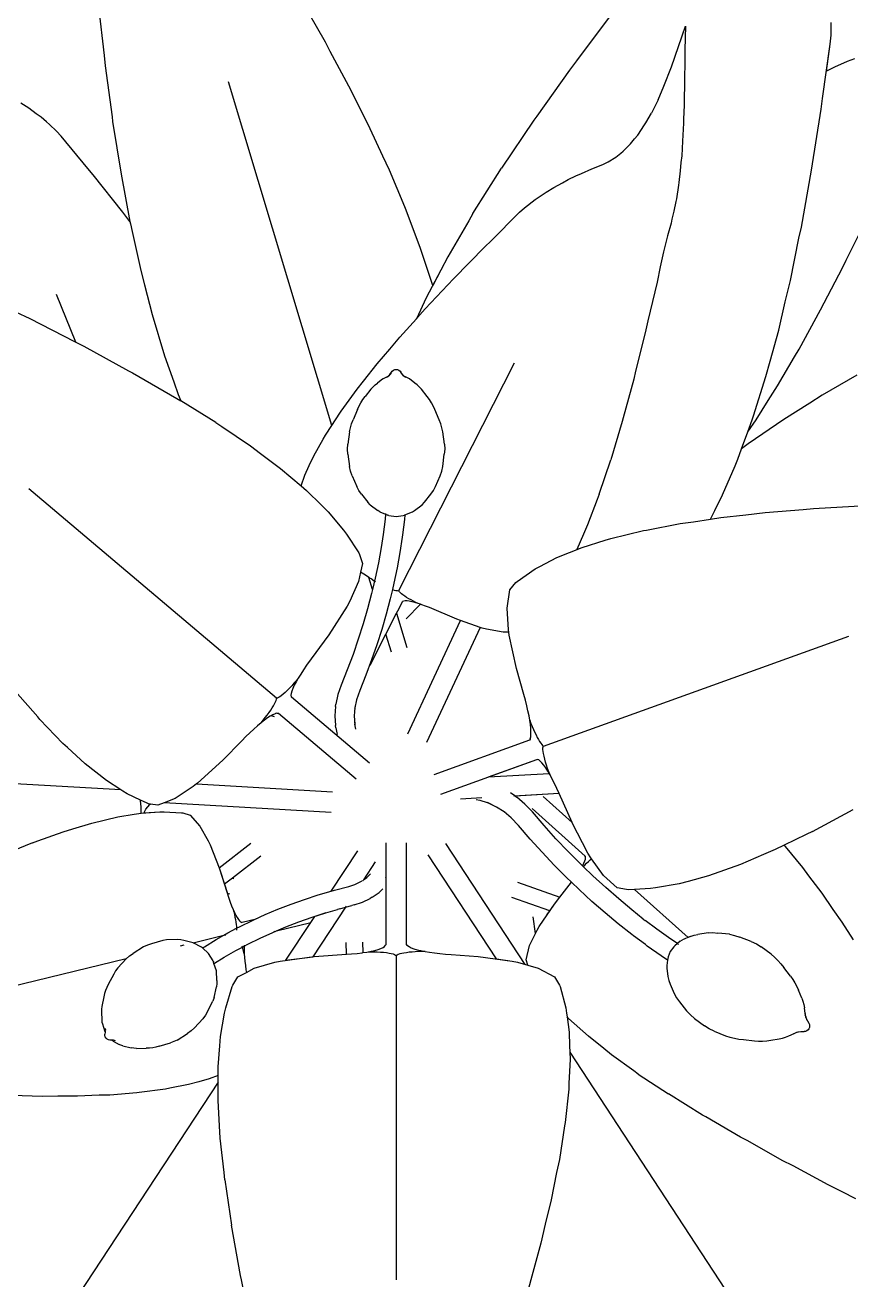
# Model space of a CAD drawing. Header units: metres. Extents: x 244.4 to 340.3, y -4.1 to 64.3.
# Drawn here: x 298.9283 to 299.2126, y 35.6521 to 36.0842 of the extents above; entities that cross this region are included whole.
import ezdxf

# ---------------------------------------------------------------- set-up
doc = ezdxf.new("R2010")
doc.units = ezdxf.units.M
doc.layers.add('Edges', color=7, linetype='Continuous')

msp = doc.modelspace()

# ---------------------------------------------------------------- linework, layer by layer
at = {"layer": 'Edges'}
for p, q in [((298.95362, 36.09052), (298.95551, 36.07378)), ((299.03168, 36.07837), (299.02277, 36.09402)), ((299.12939, 36.08697), (299.11816, 36.07189)), ((299.15324, 36.07685), (299.15562, 36.08389)), ((299.15562, 36.08389), (299.15543, 36.07573)), ((299.20574, 36.08073), (299.20584, 36.08518)), ((299.03334, 36.07521), (299.03168, 36.07837)), ((299.20279, 36.05896), (299.20545, 36.07772)), ((299.20413, 36.0684), (299.20545, 36.07772)), ((299.20545, 36.07772), (299.20574, 36.08073)), ((298.95551, 36.07378), (298.95588, 36.07023)), ((299.0398, 36.06321), (299.03334, 36.07521)), ((299.15081, 36.06991), (299.15324, 36.07685)), ((299.15543, 36.07573), (299.15543, 36.0696)), ((298.95588, 36.07023), (298.95824, 36.05268)), ((299.11816, 36.07189), (299.11576, 36.06878)), ((299.14821, 36.06316), (299.15081, 36.06991)), ((299.15543, 36.0696), (299.15531, 36.06762)), ((299.20719, 36.0699), (299.20413, 36.0684)), ((299.20801, 36.07024), (299.20719, 36.0699)), ((299.21131, 36.07173), (299.20801, 36.07024)), ((299.21378, 36.07267), (299.21131, 36.07173)), ((299.03388, 35.94638), (298.99838, 36.06472)), ((299.11576, 36.06878), (299.10447, 36.05291)), ((299.15531, 36.06762), (299.15534, 36.06298)), ((299.04292, 36.05689), (299.0398, 36.06321)), ((299.14619, 36.05848), (299.14821, 36.06316)), ((299.15534, 36.06298), (299.15517, 36.05963)), ((298.92964, 36.05558), (298.92685, 36.05735)), ((299.04714, 36.04853), (299.04292, 36.05689)), ((299.14619, 36.05848), (299.14393, 36.05393)), ((299.1552, 36.05662), (299.15497, 36.05181)), ((299.15517, 36.05963), (299.1552, 36.05662)), ((299.20235, 36.05533), (299.20279, 36.05896)), ((298.93214, 36.05374), (298.92964, 36.05558)), ((298.93381, 36.0525), (298.93214, 36.05374)), ((298.93572, 36.0509), (298.93381, 36.0525)), ((298.95824, 36.05268), (298.95845, 36.05102)), ((299.10447, 36.05291), (299.1034, 36.05145)), ((299.14203, 36.05062), (299.14393, 36.05393)), ((299.15497, 36.05181), (299.15498, 36.05051)), ((299.19903, 36.03425), (299.20235, 36.05533)), ((298.93669, 36.05), (298.93572, 36.0509)), ((298.93916, 36.04766), (298.93669, 36.05)), ((298.94071, 36.04595), (298.93916, 36.04766)), ((298.95845, 36.05102), (298.96135, 36.03286)), ((299.05148, 36.03905), (299.04714, 36.04853)), ((299.1034, 36.05145), (299.09228, 36.03496)), ((299.13921, 36.04638), (299.14158, 36.04985)), ((299.14158, 36.04985), (299.14203, 36.05062)), ((299.15498, 36.05051), (299.15463, 36.04423)), ((298.94989, 36.03482), (298.94071, 36.04595)), ((299.13421, 36.04081), (299.13675, 36.04338)), ((299.13675, 36.04338), (299.13815, 36.04505)), ((299.13815, 36.04505), (299.13921, 36.04638)), ((299.15463, 36.04423), (299.15433, 36.03925)), ((299.05371, 36.03429), (299.05148, 36.03905)), ((299.12898, 36.03712), (299.13163, 36.03876)), ((299.13163, 36.03876), (299.1334, 36.04013)), ((299.1334, 36.04013), (299.13421, 36.04081)), ((299.15433, 36.03925), (299.15407, 36.03697)), ((298.95172, 36.03269), (298.94989, 36.03482)), ((299.05898, 36.02171), (299.05371, 36.03429)), ((299.08245, 36.01936), (299.09228, 36.03496)), ((299.11984, 36.03316), (299.12344, 36.03478)), ((299.12344, 36.03478), (299.12716, 36.03623)), ((299.12716, 36.03623), (299.12898, 36.03712)), ((299.15407, 36.03697), (299.15385, 36.03404)), ((298.96191, 36.01985), (298.95172, 36.03269)), ((298.96135, 36.03286), (298.96442, 36.01655)), ((299.11038, 36.02837), (299.11335, 36.02997)), ((299.11335, 36.02997), (299.1153, 36.03105)), ((299.1153, 36.03105), (299.11792, 36.03233)), ((299.11792, 36.03233), (299.11984, 36.03316)), ((299.15332, 36.03002), (299.15323, 36.02906)), ((299.15385, 36.03404), (299.15332, 36.03002)), ((299.19555, 36.01467), (299.19903, 36.03425)), ((299.10592, 36.02559), (299.10769, 36.02669)), ((299.10769, 36.02669), (299.11038, 36.02837)), ((299.15323, 36.02906), (299.15251, 36.02442)), ((299.0595, 36.02049), (299.05898, 36.02171)), ((299.10022, 36.02131), (299.10388, 36.02417)), ((299.10388, 36.02417), (299.10592, 36.02559)), ((299.15231, 36.02347), (299.15169, 36.02012)), ((299.15251, 36.02442), (299.15231, 36.02347)), ((298.96442, 36.01655), (298.96191, 36.01985)), ((299.06448, 36.00725), (299.0595, 36.02049)), ((299.08245, 36.01936), (299.08102, 36.01685)), ((299.08863, 36.00984), (299.09856, 36.0198)), ((299.09856, 36.0198), (299.10022, 36.02131)), ((299.15099, 36.01735), (299.1507, 36.01606)), ((299.15169, 36.02012), (299.15099, 36.01735)), ((298.96442, 36.01655), (298.96456, 36.0158)), ((298.96456, 36.0158), (298.96515, 36.01315)), ((298.96515, 36.01315), (298.96812, 35.99971)), ((299.08102, 36.01685), (299.07381, 36.00448)), ((299.1507, 36.01606), (299.14948, 36.01164)), ((299.19471, 36.01083), (299.19555, 36.01467)), ((299.21092, 36.00324), (299.21733, 36.01617)), ((299.0867, 36.008), (299.08863, 36.00984)), ((299.14948, 36.01164), (299.14811, 36.00618)), ((299.19179, 35.99632), (299.19471, 36.01083)), ((299.06525, 36.00489), (299.06448, 36.00725)), ((299.06863, 35.99459), (299.06525, 36.00489)), ((299.07381, 36.00448), (299.07139, 35.99983)), ((299.07584, 35.99686), (299.0867, 36.008)), ((299.14811, 36.00618), (299.14693, 36.00099)), ((298.96812, 35.99971), (298.96939, 35.99484)), ((299.07139, 35.99983), (299.06637, 35.99028)), ((299.07139, 35.99983), (299.06863, 35.99459)), ((299.14693, 36.00099), (299.14586, 35.99571)), ((299.20216, 35.98616), (299.20972, 36.0007)), ((299.20972, 36.0007), (299.21092, 36.00324)), ((299.06608, 35.98654), (299.07584, 35.99686)), ((299.14586, 35.99571), (299.1427, 35.98241)), ((299.18997, 35.9889), (299.19179, 35.99632)), ((298.94576, 35.97499), (298.93912, 35.99141)), ((298.96939, 35.99484), (298.97205, 35.98457)), ((299.06637, 35.99028), (299.06303, 35.98309)), ((299.18773, 35.97916), (299.18997, 35.9889)), ((298.92506, 35.98554), (298.9299, 35.98324)), ((298.9299, 35.98324), (298.94529, 35.97522)), ((298.97205, 35.98457), (298.97634, 35.97036)), ((299.05729, 35.97679), (299.06303, 35.98309)), ((299.06303, 35.98309), (299.06425, 35.98442)), ((299.06425, 35.98442), (299.06608, 35.98654)), ((299.19476, 35.97264), (299.20216, 35.98616)), ((299.14182, 35.97829), (299.13846, 35.96504)), ((299.1427, 35.98241), (299.14182, 35.97829)), ((299.18476, 35.96848), (299.18773, 35.97916)), ((298.94529, 35.97522), (298.94576, 35.97499)), ((298.94576, 35.97499), (298.94848, 35.97364)), ((299.05391, 35.97269), (299.05729, 35.97679)), ((298.94848, 35.97364), (298.96392, 35.96521)), ((298.97634, 35.97036), (298.97948, 35.96137)), ((299.04946, 35.96756), (299.05391, 35.97269)), ((299.18737, 35.96002), (299.19319, 35.97003)), ((299.19319, 35.97003), (299.19476, 35.97264)), ((298.96392, 35.96521), (298.96534, 35.96448)), ((299.04485, 35.96164), (299.04946, 35.96756)), ((299.0547, 35.9651), (299.05509, 35.9654)), ((299.05509, 35.9654), (299.05555, 35.96558)), ((299.05555, 35.96558), (299.05604, 35.96564)), ((299.05604, 35.96564), (299.05654, 35.96558)), ((299.05654, 35.96558), (299.057, 35.9654)), ((299.057, 35.9654), (299.05739, 35.9651)), ((299.05701, 35.88948), (299.0968, 35.96791)), ((299.18335, 35.96317), (299.18476, 35.96848)), ((298.96534, 35.96448), (298.98053, 35.9557)), ((298.97948, 35.96137), (298.98101, 35.95705)), ((299.04257, 35.95884), (299.04485, 35.96164)), ((299.04877, 35.96031), (299.0496, 35.96096)), ((299.05149, 35.96237), (299.0496, 35.96096)), ((299.05149, 35.96237), (299.05211, 35.96276)), ((299.05211, 35.96276), (299.05279, 35.96306)), ((299.05324, 35.96327), (299.05273, 35.96285)), ((299.05279, 35.96306), (299.05324, 35.96327)), ((299.05324, 35.96327), (299.05326, 35.96328)), ((299.05326, 35.96328), (299.0533, 35.96333)), ((299.0533, 35.96333), (299.05382, 35.96386)), ((299.0533, 35.96333), (299.05343, 35.96337)), ((299.05343, 35.96337), (299.05332, 35.96323)), ((299.05347, 35.96342), (299.05343, 35.96337)), ((299.05382, 35.96386), (299.05347, 35.96342)), ((299.05347, 35.96342), (299.0537, 35.96357)), ((299.05382, 35.96386), (299.05389, 35.96395)), ((299.05389, 35.96395), (299.05439, 35.96472)), ((299.05428, 35.96445), (299.05389, 35.96395)), ((299.05439, 35.96472), (299.0547, 35.9651)), ((299.05739, 35.9651), (299.05769, 35.96472)), ((299.0582, 35.96395), (299.05769, 35.96472)), ((299.05827, 35.96386), (299.0582, 35.96395)), ((299.05879, 35.96333), (299.05827, 35.96386)), ((299.05862, 35.96342), (299.05827, 35.96386)), ((299.05862, 35.96342), (299.05839, 35.96357)), ((299.05866, 35.96337), (299.05862, 35.96342)), ((299.05877, 35.96323), (299.05866, 35.96337)), ((299.05879, 35.96333), (299.05866, 35.96337)), ((299.05883, 35.96328), (299.05879, 35.96333)), ((299.05885, 35.96327), (299.05883, 35.96328)), ((299.0593, 35.96306), (299.05885, 35.96327)), ((299.05936, 35.96285), (299.05885, 35.96327)), ((299.05997, 35.96276), (299.0593, 35.96306)), ((299.0606, 35.96237), (299.05997, 35.96276)), ((299.06249, 35.96096), (299.0606, 35.96237)), ((299.06331, 35.96031), (299.06249, 35.96096)), ((299.13783, 35.96231), (299.13417, 35.94895)), ((299.13846, 35.96504), (299.13783, 35.96231)), ((299.17905, 35.94963), (299.18335, 35.96317)), ((299.21463, 35.96369), (299.20274, 35.95678)), ((298.98101, 35.95705), (298.98189, 35.95486)), ((299.03713, 35.95128), (299.04257, 35.95884)), ((299.04732, 35.95881), (299.04536, 35.95632)), ((299.04732, 35.95881), (299.04801, 35.95959)), ((299.04801, 35.95959), (299.04877, 35.96031)), ((299.06407, 35.95959), (299.06331, 35.96031)), ((299.06477, 35.95881), (299.06407, 35.95959)), ((299.06673, 35.95632), (299.06477, 35.95881)), ((299.18414, 35.95499), (299.18737, 35.96002)), ((299.20274, 35.95678), (299.19848, 35.95409)), ((298.98053, 35.9557), (298.98189, 35.95486)), ((298.99399, 35.94736), (298.98189, 35.95486)), ((299.04274, 35.95189), (299.04328, 35.95307)), ((299.04328, 35.95307), (299.04389, 35.9542)), ((299.04389, 35.9542), (299.04459, 35.95528)), ((299.04459, 35.95528), (299.04536, 35.95632)), ((299.0675, 35.95528), (299.06673, 35.95632)), ((299.0682, 35.9542), (299.0675, 35.95528)), ((299.06881, 35.95307), (299.0682, 35.9542)), ((299.06935, 35.95189), (299.06881, 35.95307)), ((299.17996, 35.94828), (299.18414, 35.95499)), ((299.19848, 35.95409), (299.18951, 35.94844)), ((299.03388, 35.94638), (299.03662, 35.95059)), ((299.03662, 35.95059), (299.03713, 35.95128)), ((299.0407, 35.94693), (299.04121, 35.94828)), ((299.04274, 35.95189), (299.04121, 35.94828)), ((299.07088, 35.94828), (299.06935, 35.95189)), ((299.07139, 35.94693), (299.07088, 35.94828)), ((299.13417, 35.94895), (299.13386, 35.94773)), ((299.1771, 35.94411), (299.17865, 35.94833)), ((299.1771, 35.94411), (299.17996, 35.94828)), ((299.18951, 35.94844), (299.17727, 35.94003)), ((299.17865, 35.94833), (299.17905, 35.94963)), ((298.99399, 35.94736), (298.99603, 35.94596)), ((298.99603, 35.94596), (299.00589, 35.93932)), ((299.03167, 35.94297), (299.03388, 35.94638)), ((299.03995, 35.94416), (299.03939, 35.93996)), ((299.03995, 35.94416), (299.04028, 35.94556)), ((299.04028, 35.94556), (299.0407, 35.94693)), ((299.0718, 35.94556), (299.07139, 35.94693)), ((299.07213, 35.94416), (299.0718, 35.94556)), ((299.0727, 35.93996), (299.07213, 35.94416)), ((299.13386, 35.94773), (299.12989, 35.9345)), ((299.17497, 35.9383), (299.1771, 35.94411)), ((299.00589, 35.93932), (299.00936, 35.93669)), ((299.02768, 35.93588), (299.03089, 35.94158)), ((299.03089, 35.94158), (299.03167, 35.94297)), ((299.03931, 35.9382), (299.03939, 35.93996)), ((299.0727, 35.93996), (299.07277, 35.9382)), ((299.17727, 35.94003), (299.17497, 35.9383)), ((299.00936, 35.93669), (299.01627, 35.93153)), ((299.02614, 35.93256), (299.02768, 35.93588)), ((299.03946, 35.93644), (299.03931, 35.9382)), ((299.03946, 35.93644), (299.04002, 35.93225)), ((299.07207, 35.93225), (299.07263, 35.93644)), ((299.07277, 35.9382), (299.07263, 35.93644)), ((299.17369, 35.9348), (299.17497, 35.9383)), ((299.01627, 35.93153), (299.02331, 35.92555)), ((299.0246, 35.9292), (299.02614, 35.93256)), ((299.04037, 35.93059), (299.04002, 35.93225)), ((299.04093, 35.92898), (299.04037, 35.93059)), ((299.07116, 35.92898), (299.07172, 35.93059)), ((299.07172, 35.93059), (299.07207, 35.93225)), ((299.12593, 35.92268), (299.12989, 35.9345)), ((299.16843, 35.92248), (299.17269, 35.93247)), ((299.17269, 35.93247), (299.17369, 35.9348)), ((299.02331, 35.92555), (299.0246, 35.9292)), ((299.04093, 35.92898), (299.04249, 35.9253)), ((299.06959, 35.9253), (299.07116, 35.92898)), ((299.01488, 35.85247), (298.92957, 35.92457)), ((299.02331, 35.92555), (299.02517, 35.92396)), ((299.02517, 35.92396), (299.03034, 35.91889)), ((299.04318, 35.92394), (299.04249, 35.9253)), ((299.04406, 35.9227), (299.04318, 35.92394)), ((299.04406, 35.9227), (299.04626, 35.91991)), ((299.06583, 35.91991), (299.06803, 35.9227)), ((299.06803, 35.9227), (299.06891, 35.92394)), ((299.06891, 35.92394), (299.06959, 35.9253)), ((299.12593, 35.92268), (299.12523, 35.92086)), ((299.16572, 35.91705), (299.16843, 35.92248)), ((299.03034, 35.91889), (299.03261, 35.9166)), ((299.04712, 35.91902), (299.04626, 35.91991)), ((299.04712, 35.91902), (299.04974, 35.91707)), ((299.06235, 35.91707), (299.06496, 35.91902)), ((299.06496, 35.91902), (299.06583, 35.91991)), ((299.12523, 35.92086), (299.12192, 35.9121)), ((299.19615, 35.91737), (299.19969, 35.91772)), ((299.19969, 35.91772), (299.2177, 35.91876)), ((299.03261, 35.9166), (299.0379, 35.91034)), ((299.05046, 35.91657), (299.04974, 35.91707)), ((299.05046, 35.91657), (299.05237, 35.9158)), ((299.05221, 35.91407), (299.05156, 35.90879)), ((299.05237, 35.9158), (299.05221, 35.91407)), ((299.05239, 35.916), (299.05237, 35.9158)), ((299.05237, 35.9158), (299.05315, 35.91548)), ((299.05358, 35.91534), (299.05315, 35.91548)), ((299.05358, 35.91534), (299.05604, 35.91502)), ((299.05604, 35.91502), (299.05851, 35.91534)), ((299.05888, 35.91401), (299.05823, 35.90871)), ((299.05851, 35.91534), (299.05894, 35.91548)), ((299.05902, 35.91552), (299.05888, 35.91401)), ((299.05894, 35.91548), (299.05902, 35.91552)), ((299.05902, 35.91552), (299.06163, 35.91657)), ((299.06163, 35.91657), (299.06235, 35.91707)), ((299.15838, 35.9132), (299.16424, 35.91411)), ((299.16424, 35.91411), (299.16572, 35.91705)), ((299.16424, 35.91411), (299.1678, 35.91466)), ((299.1678, 35.91466), (299.17638, 35.91553)), ((299.17638, 35.91553), (299.18307, 35.91636)), ((299.18307, 35.91636), (299.19615, 35.91737)), ((299.0379, 35.91034), (299.03898, 35.90888)), ((299.12054, 35.90897), (299.11821, 35.9036)), ((299.12192, 35.9121), (299.12054, 35.90897)), ((299.12994, 35.90743), (299.14115, 35.91017)), ((299.14115, 35.91017), (299.14222, 35.91035)), ((299.14222, 35.91035), (299.15384, 35.9126)), ((299.15384, 35.9126), (299.15838, 35.9132)), ((299.03898, 35.90888), (299.04315, 35.90247)), ((299.05156, 35.90879), (299.05088, 35.90434)), ((299.05811, 35.90787), (299.05732, 35.90258)), ((299.05823, 35.90871), (299.05811, 35.90787)), ((299.12008, 35.90435), (299.12801, 35.90682)), ((299.12801, 35.90682), (299.12994, 35.90743)), ((299.04315, 35.90247), (299.04338, 35.90195)), ((299.04338, 35.90195), (299.04445, 35.89885)), ((299.05088, 35.90434), (299.04994, 35.89907)), ((299.05732, 35.90258), (299.05637, 35.89728)), ((299.10549, 35.89781), (299.11141, 35.90086)), ((299.11141, 35.90086), (299.11576, 35.90262)), ((299.11576, 35.90262), (299.12008, 35.90435)), ((299.11821, 35.9036), (299.12008, 35.90435)), ((299.04445, 35.89885), (299.04381, 35.89586)), ((299.04994, 35.89907), (299.04885, 35.89379)), ((299.05637, 35.89728), (299.05528, 35.89199)), ((299.09768, 35.89267), (299.10392, 35.89696)), ((299.10392, 35.89696), (299.10549, 35.89781)), ((299.04311, 35.8926), (299.04006, 35.8858)), ((299.04381, 35.89586), (299.04311, 35.8926)), ((299.04491, 35.89518), (299.04381, 35.89586)), ((299.04619, 35.89436), (299.04491, 35.89518)), ((299.04665, 35.89405), (299.04619, 35.89436)), ((299.04792, 35.88983), (299.04665, 35.89405)), ((299.04739, 35.89356), (299.04665, 35.89405)), ((299.0485, 35.89278), (299.04739, 35.89356)), ((299.04885, 35.89379), (299.04792, 35.88983)), ((299.04859, 35.89271), (299.0485, 35.89278)), ((299.04885, 35.89379), (299.04859, 35.89271)), ((299.04867, 35.89265), (299.04859, 35.89271)), ((299.04892, 35.89246), (299.04879, 35.89256)), ((299.05528, 35.89199), (299.0548, 35.88983)), ((299.0952, 35.88973), (299.09729, 35.89227)), ((299.09729, 35.89227), (299.09768, 35.89267)), ((299.04761, 35.88852), (299.04623, 35.88324)), ((299.04792, 35.88983), (299.04761, 35.88852)), ((299.04797, 35.88968), (299.04792, 35.88983)), ((299.0548, 35.88983), (299.05404, 35.8867)), ((299.05439, 35.88773), (299.05441, 35.88768)), ((299.05463, 35.88988), (299.0548, 35.88983)), ((299.0548, 35.88983), (299.05539, 35.88966)), ((299.05539, 35.88966), (299.05591, 35.88955)), ((299.05591, 35.88955), (299.05635, 35.88948)), ((299.05635, 35.88948), (299.05672, 35.88945)), ((299.05672, 35.88945), (299.05701, 35.88948)), ((299.05706, 35.88928), (299.05701, 35.88948)), ((299.05723, 35.88902), (299.05706, 35.88928)), ((299.05751, 35.88871), (299.05723, 35.88902)), ((299.05791, 35.88837), (299.05751, 35.88871)), ((299.0584, 35.88798), (299.05791, 35.88837)), ((299.05899, 35.88757), (299.0584, 35.88798)), ((299.05966, 35.88714), (299.05899, 35.88757)), ((299.09428, 35.88341), (299.0952, 35.88973)), ((299.0392, 35.88416), (299.03284, 35.87423)), ((299.04006, 35.8858), (299.0392, 35.88416)), ((299.04623, 35.88324), (299.0447, 35.87798)), ((299.05404, 35.8867), (299.05265, 35.88142)), ((299.05662, 35.88252), (299.05819, 35.88561)), ((299.05819, 35.88561), (299.05828, 35.88569)), ((299.05865, 35.88587), (299.05828, 35.88569)), ((299.05915, 35.88593), (299.05865, 35.88587)), ((299.0598, 35.88591), (299.05915, 35.88593)), ((299.06437, 35.88478), (299.05952, 35.87973)), ((299.06039, 35.8867), (299.05966, 35.88714)), ((299.06058, 35.8858), (299.0598, 35.88591)), ((299.06117, 35.88626), (299.06039, 35.8867)), ((299.06148, 35.88562), (299.06058, 35.8858)), ((299.06198, 35.88583), (299.06117, 35.88626)), ((299.0625, 35.88536), (299.06148, 35.88562)), ((299.06281, 35.88541), (299.06198, 35.88583)), ((299.06363, 35.88503), (299.0625, 35.88536)), ((299.06363, 35.88503), (299.06281, 35.88541)), ((299.06437, 35.88478), (299.06363, 35.88503)), ((299.06485, 35.88462), (299.06437, 35.88478)), ((299.06616, 35.88415), (299.06485, 35.88462)), ((299.06754, 35.88361), (299.06616, 35.88415)), ((299.07693, 35.87966), (299.06754, 35.88361)), ((299.09477, 35.87597), (299.09428, 35.88341)), ((299.05265, 35.88142), (299.05112, 35.87613)), ((299.05253, 35.87448), (299.0562, 35.88169)), ((299.0562, 35.88169), (299.05662, 35.88252)), ((299.0562, 35.88169), (299.05976, 35.86983)), ((299.06006, 35.84014), (299.07825, 35.8792)), ((299.07825, 35.8792), (299.07693, 35.87966)), ((299.08499, 35.87683), (299.07825, 35.8792)), ((299.0447, 35.87798), (299.04302, 35.87271)), ((299.04708, 35.86375), (299.05253, 35.87448)), ((299.05112, 35.87613), (299.04944, 35.87086)), ((299.05441, 35.86823), (299.05253, 35.87448)), ((299.08499, 35.87683), (299.06649, 35.83715)), ((299.08569, 35.87658), (299.08499, 35.87683)), ((299.0871, 35.87622), (299.08569, 35.87658)), ((299.09287, 35.87512), (299.0871, 35.87622)), ((299.09487, 35.87516), (299.09287, 35.87512)), ((299.09487, 35.87516), (299.09477, 35.87597)), ((299.095, 35.87413), (299.09487, 35.87516)), ((299.03284, 35.87423), (299.02522, 35.86377)), ((299.04302, 35.87271), (299.0412, 35.86745)), ((299.04944, 35.87086), (299.04761, 35.86558)), ((299.09751, 35.86261), (299.095, 35.87413)), ((299.10676, 35.83592), (299.21185, 35.87375)), ((299.0412, 35.86745), (299.03923, 35.8622)), ((299.02415, 35.86223), (299.02318, 35.86075)), ((299.02522, 35.86377), (299.02415, 35.86223)), ((299.03923, 35.8622), (299.03711, 35.85693)), ((299.04761, 35.86558), (299.04564, 35.86031)), ((299.10002, 35.85369), (299.09751, 35.86261)), ((299.02085, 35.85755), (299.02008, 35.85668)), ((299.0216, 35.85845), (299.02085, 35.85755)), ((299.02157, 35.85806), (299.02095, 35.85688)), ((299.02232, 35.85936), (299.02157, 35.85806)), ((299.02232, 35.85936), (299.0216, 35.85845)), ((299.02318, 35.86075), (299.02232, 35.85936)), ((299.04564, 35.86031), (299.04352, 35.85505)), ((298.93269, 35.84597), (298.92494, 35.8549)), ((299.01597, 35.85288), (299.01551, 35.85261)), ((299.01652, 35.85326), (299.01597, 35.85288)), ((299.01714, 35.85376), (299.01652, 35.85326)), ((299.01782, 35.85437), (299.01714, 35.85376)), ((299.01855, 35.85507), (299.01782, 35.85437)), ((299.01931, 35.85584), (299.01855, 35.85507)), ((299.02008, 35.85668), (299.01931, 35.85584)), ((299.0199, 35.85409), (299.01983, 35.85345)), ((299.01983, 35.85345), (299.01994, 35.85293)), ((299.02011, 35.85488), (299.0199, 35.85409)), ((299.02001, 35.85281), (299.01994, 35.85293)), ((299.03795, 35.83762), (299.02001, 35.85281)), ((299.02047, 35.85581), (299.02011, 35.85488)), ((299.02095, 35.85688), (299.02047, 35.85581)), ((299.03598, 35.85369), (299.0353, 35.85042)), ((299.03711, 35.85693), (299.03598, 35.85369)), ((299.04352, 35.85505), (299.04241, 35.85186)), ((299.10055, 35.85173), (299.10002, 35.85369)), ((299.01285, 35.84832), (299.01336, 35.84911)), ((299.01336, 35.84911), (299.01381, 35.84985)), ((299.01381, 35.84985), (299.01418, 35.85053)), ((299.01418, 35.85053), (299.01448, 35.85114)), ((299.01448, 35.85114), (299.0147, 35.85167)), ((299.0147, 35.85167), (299.01483, 35.85211)), ((299.01483, 35.85211), (299.01488, 35.85247)), ((299.01515, 35.85248), (299.01488, 35.85247)), ((299.01551, 35.85261), (299.01515, 35.85248)), ((299.03519, 35.84958), (299.03495, 35.8463)), ((299.03519, 35.84958), (299.0353, 35.85042)), ((299.04182, 35.84905), (299.04163, 35.8463)), ((299.04182, 35.84905), (299.04174, 35.84866)), ((299.04241, 35.85186), (299.04182, 35.84905)), ((299.04185, 35.8495), (299.04182, 35.84905)), ((299.10102, 35.84985), (299.10055, 35.85173)), ((299.10143, 35.84806), (299.10102, 35.84985)), ((298.93339, 35.84513), (298.93269, 35.84597)), ((298.94136, 35.83679), (298.93339, 35.84513)), ((299.01069, 35.84485), (299.00955, 35.84395)), ((299.00955, 35.84395), (299.01028, 35.84485)), ((299.01028, 35.84485), (299.01099, 35.84574)), ((299.01175, 35.84562), (299.01069, 35.84485)), ((299.01099, 35.84574), (299.01166, 35.84663)), ((299.01166, 35.84663), (299.01228, 35.84749)), ((299.01272, 35.84625), (299.01175, 35.84562)), ((299.01228, 35.84749), (299.01285, 35.84832)), ((299.01359, 35.84673), (299.01272, 35.84625)), ((299.01359, 35.84673), (299.01298, 35.84639)), ((299.01413, 35.84599), (299.01298, 35.84639)), ((299.01435, 35.84707), (299.01359, 35.84673)), ((299.01453, 35.84712), (299.01435, 35.84707)), ((299.01499, 35.84725), (299.01453, 35.84712)), ((299.01499, 35.84725), (299.01508, 35.84726)), ((299.01508, 35.84726), (299.01552, 35.84729)), ((299.01552, 35.84729), (299.0423, 35.82466)), ((299.03495, 35.8463), (299.03517, 35.84302)), ((299.04163, 35.8463), (299.04181, 35.84351)), ((299.04163, 35.8463), (299.04184, 35.8431)), ((299.10178, 35.84637), (299.10143, 35.84806)), ((299.10205, 35.8448), (299.10178, 35.84637)), ((299.10226, 35.84336), (299.10205, 35.8448)), ((299.10205, 35.8448), (299.10246, 35.84372)), ((299.00569, 35.84054), (299.0043, 35.83919)), ((299.00704, 35.84179), (299.00569, 35.84054)), ((299.00832, 35.84293), (299.00704, 35.84179)), ((299.00955, 35.84395), (299.00832, 35.84293)), ((299.03528, 35.84218), (299.03517, 35.84302)), ((299.03528, 35.84218), (299.03573, 35.83997)), ((299.04172, 35.84394), (299.04181, 35.84351)), ((299.04217, 35.84175), (299.04181, 35.84351)), ((299.10239, 35.84206), (299.10226, 35.84336)), ((299.10235, 35.83909), (299.10244, 35.83991)), ((299.10245, 35.84091), (299.10239, 35.84206)), ((299.10244, 35.83991), (299.10245, 35.84091)), ((299.10246, 35.84372), (299.10288, 35.84266)), ((299.10288, 35.84266), (299.10331, 35.84164)), ((299.10331, 35.84164), (299.10375, 35.84066)), ((299.10375, 35.84066), (299.10419, 35.83975)), ((298.94286, 35.83542), (298.94136, 35.83679)), ((299.00287, 35.83775), (298.9964, 35.83111)), ((299.0043, 35.83919), (299.00287, 35.83775)), ((299.04687, 35.83007), (299.03795, 35.83762)), ((299.10195, 35.83796), (299.06897, 35.82608)), ((299.10215, 35.83836), (299.10195, 35.83796)), ((299.10219, 35.83843), (299.10215, 35.83836)), ((299.10219, 35.83843), (299.10235, 35.83909)), ((299.10419, 35.83975), (299.10461, 35.83892)), ((299.10461, 35.83892), (299.10503, 35.83816)), ((299.10503, 35.83816), (299.10543, 35.8375)), ((299.10543, 35.8375), (299.10581, 35.83694)), ((299.10581, 35.83694), (299.10616, 35.83648)), ((299.10616, 35.83648), (299.10648, 35.83614)), ((299.10648, 35.83614), (299.10676, 35.83592)), ((299.10657, 35.8353), (299.10663, 35.83569)), ((299.10663, 35.83569), (299.10676, 35.83592)), ((298.94897, 35.82979), (298.94286, 35.83542)), ((299.07137, 35.81942), (299.10449, 35.83131)), ((299.0878, 35.82532), (299.10449, 35.83131)), ((299.10449, 35.83131), (299.10463, 35.83131)), ((299.10514, 35.83115), (299.10463, 35.83131)), ((299.10657, 35.83477), (299.10657, 35.8353)), ((299.10663, 35.83411), (299.10657, 35.83477)), ((299.10675, 35.83332), (299.10663, 35.83411)), ((299.10694, 35.83242), (299.10675, 35.83332)), ((299.10718, 35.83144), (299.10694, 35.83242)), ((299.10747, 35.8304), (299.10718, 35.83144)), ((298.96131, 35.82082), (298.82264, 35.82882)), ((298.95262, 35.82691), (298.94897, 35.82979)), ((298.95632, 35.82403), (298.95262, 35.82691)), ((298.9964, 35.83111), (298.98767, 35.82318)), ((299.10565, 35.83077), (299.10514, 35.83115)), ((299.10623, 35.83019), (299.10565, 35.83077)), ((299.10686, 35.82941), (299.10623, 35.83019)), ((299.10754, 35.82846), (299.10686, 35.82941)), ((299.1078, 35.82932), (299.10747, 35.8304)), ((299.10826, 35.82733), (299.10754, 35.82846)), ((299.10818, 35.82821), (299.1078, 35.82932)), ((299.10858, 35.82711), (299.10818, 35.82821)), ((299.10874, 35.8265), (299.10826, 35.82733)), ((299.10901, 35.82604), (299.10858, 35.82711)), ((298.96131, 35.82082), (298.95632, 35.82403)), ((298.98727, 35.82288), (298.9862, 35.82206)), ((298.98767, 35.82318), (298.98727, 35.82288)), ((298.98727, 35.82288), (299.03409, 35.82018)), ((299.0878, 35.82532), (299.10874, 35.8265)), ((299.10901, 35.82604), (299.10874, 35.8265)), ((299.10979, 35.82459), (299.10901, 35.82604)), ((299.11058, 35.82302), (299.10979, 35.82459)), ((299.11138, 35.82132), (299.11058, 35.82302)), ((298.96192, 35.82043), (298.96131, 35.82082)), ((298.96344, 35.8195), (298.96192, 35.82043)), ((298.96801, 35.81731), (298.96344, 35.8195)), ((298.9862, 35.82206), (298.98, 35.81792)), ((299.09687, 35.81882), (299.09538, 35.81978)), ((299.11216, 35.81957), (299.09659, 35.8187)), ((299.09687, 35.81882), (299.09755, 35.81831)), ((299.11216, 35.81957), (299.097, 35.81872)), ((299.10036, 35.81596), (299.09755, 35.81831)), ((299.11658, 35.80961), (299.1066, 35.81856)), ((299.11216, 35.81957), (299.11138, 35.82132)), ((299.11658, 35.80961), (299.11216, 35.81957)), ((298.96806, 35.81708), (298.96801, 35.81731)), ((298.97028, 35.81623), (298.96801, 35.81731)), ((298.96819, 35.81606), (298.96806, 35.81708)), ((298.96828, 35.81498), (298.96819, 35.81606)), ((298.9683, 35.81384), (298.96828, 35.81498)), ((298.96925, 35.81307), (298.96989, 35.81416)), ((298.96989, 35.81416), (298.97056, 35.81506)), ((298.97082, 35.81609), (298.97028, 35.81623)), ((298.97056, 35.81506), (298.97123, 35.81577)), ((298.97153, 35.81598), (298.97082, 35.81609)), ((298.97123, 35.81577), (298.97153, 35.81598)), ((298.97406, 35.81556), (298.97153, 35.81598)), ((298.97615, 35.81639), (298.97406, 35.81556)), ((298.98, 35.81792), (298.97615, 35.81639)), ((299.03368, 35.8131), (298.97615, 35.81639)), ((299.08559, 35.81809), (299.07814, 35.81767)), ((299.08354, 35.81757), (299.08481, 35.81731)), ((299.08481, 35.81731), (299.08741, 35.81647)), ((299.09059, 35.81495), (299.08741, 35.81647)), ((299.09059, 35.81495), (299.08771, 35.81633)), ((299.0882, 35.81616), (299.08771, 35.81633)), ((299.09325, 35.81323), (299.09059, 35.81495)), ((299.10293, 35.81324), (299.10036, 35.81596)), ((299.10287, 35.8144), (299.12111, 35.79801)), ((299.19939, 35.80657), (299.21334, 35.81406)), ((298.95123, 35.80942), (298.96018, 35.81155)), ((298.96018, 35.81155), (298.96581, 35.81248)), ((298.96581, 35.81248), (298.96828, 35.81285)), ((298.96828, 35.81285), (298.9683, 35.81384)), ((298.96828, 35.81285), (298.96831, 35.81286)), ((298.96831, 35.81286), (298.97475, 35.8133)), ((298.96918, 35.81292), (298.97475, 35.8133)), ((298.96918, 35.81292), (298.96925, 35.81307)), ((298.97475, 35.8133), (298.97618, 35.81331)), ((298.97618, 35.81331), (298.9822, 35.81298)), ((298.9822, 35.81298), (298.98263, 35.81289)), ((298.98263, 35.81289), (298.9851, 35.81212)), ((298.9851, 35.81212), (298.98845, 35.80837)), ((299.09325, 35.81323), (299.09288, 35.81354)), ((299.09563, 35.81125), (299.09325, 35.81323)), ((299.09356, 35.81303), (299.09325, 35.81323)), ((299.09816, 35.80856), (299.09563, 35.81125)), ((299.10696, 35.80857), (299.10293, 35.81324)), ((299.11663, 35.80949), (299.11658, 35.80961)), ((298.93265, 35.80326), (298.94146, 35.80644)), ((298.94146, 35.80644), (298.94474, 35.80743)), ((298.94474, 35.80743), (298.95123, 35.80942)), ((298.98845, 35.80837), (298.99135, 35.80326)), ((299.10218, 35.8039), (299.09816, 35.80856)), ((299.11106, 35.80404), (299.10696, 35.80857)), ((299.12204, 35.79902), (299.11663, 35.80949)), ((299.19715, 35.80551), (299.18963, 35.80183)), ((299.19939, 35.80657), (299.19715, 35.80551)), ((298.93081, 35.80262), (298.91925, 35.79795)), ((298.93081, 35.80262), (298.93265, 35.80326)), ((298.99135, 35.80326), (298.992, 35.80196)), ((298.992, 35.80196), (298.99507, 35.79399)), ((298.99507, 35.79399), (299.00601, 35.80245)), ((299.05249, 35.80266), (299.05245, 35.79077)), ((299.05958, 35.76761), (299.05958, 35.80266)), ((299.07302, 35.80241), (299.10031, 35.76076)), ((299.10629, 35.79936), (299.10218, 35.8039)), ((299.11523, 35.79963), (299.11106, 35.80404)), ((299.18963, 35.80183), (299.18647, 35.80028)), ((299.18963, 35.80183), (299.19, 35.80136)), ((299.19, 35.80136), (299.19589, 35.79415)), ((299.00943, 35.79803), (298.99966, 35.79047)), ((299.03373, 35.78596), (299.0429, 35.79991)), ((299.0906, 35.76261), (299.06709, 35.79853)), ((299.11047, 35.79494), (299.10629, 35.79936)), ((299.11947, 35.79535), (299.11523, 35.79963)), ((299.12098, 35.79639), (299.12117, 35.797)), ((299.12111, 35.79801), (299.12116, 35.79791)), ((299.12124, 35.79751), (299.12116, 35.79791)), ((299.12117, 35.797), (299.12124, 35.79751)), ((299.12304, 35.79745), (299.12204, 35.79902)), ((299.12221, 35.7962), (299.12279, 35.79673)), ((299.12279, 35.79673), (299.12327, 35.79713)), ((299.12327, 35.79713), (299.12304, 35.79745)), ((299.1274, 35.79141), (299.12327, 35.79713)), ((299.18246, 35.79859), (299.17453, 35.79519)), ((299.18647, 35.80028), (299.18246, 35.79859)), ((298.99507, 35.79399), (298.99534, 35.7933)), ((298.99534, 35.7933), (298.99692, 35.78835)), ((298.99534, 35.7933), (298.99844, 35.78359)), ((299.04882, 35.79602), (299.04478, 35.78985)), ((299.11472, 35.79065), (299.11047, 35.79494)), ((299.12018, 35.79467), (299.11947, 35.79535)), ((299.12018, 35.79467), (299.12027, 35.79484)), ((299.12045, 35.79441), (299.12018, 35.79467)), ((299.12027, 35.79484), (299.12068, 35.79566)), ((299.12045, 35.79441), (299.12096, 35.79497)), ((299.12379, 35.7912), (299.12045, 35.79441)), ((299.12068, 35.79566), (299.12098, 35.79639)), ((299.12096, 35.79497), (299.12159, 35.79561)), ((299.12159, 35.79561), (299.12221, 35.7962)), ((299.17453, 35.79519), (299.16353, 35.79126)), ((299.19589, 35.79415), (299.198, 35.79122)), ((298.99966, 35.79047), (298.99692, 35.78835)), ((298.99692, 35.78835), (298.99795, 35.78514)), ((298.99966, 35.79047), (299.00022, 35.79033)), ((299.03974, 35.78757), (299.04179, 35.78825)), ((299.04179, 35.78825), (299.04437, 35.78951)), ((299.0446, 35.78958), (299.04449, 35.78941)), ((299.04478, 35.78985), (299.04464, 35.78965)), ((299.04478, 35.78985), (299.04595, 35.79067)), ((299.04595, 35.79067), (299.04724, 35.7919)), ((299.05248, 35.79067), (299.05245, 35.79077)), ((299.05248, 35.79067), (299.05246, 35.76747)), ((299.09776, 35.78906), (299.11238, 35.78386)), ((299.11238, 35.78386), (299.1164, 35.78904)), ((299.1164, 35.78904), (299.11472, 35.79065)), ((299.1164, 35.78904), (299.11647, 35.78914)), ((299.11905, 35.78648), (299.1164, 35.78904)), ((299.12818, 35.78717), (299.12379, 35.7912)), ((299.13215, 35.78712), (299.1274, 35.79141)), ((299.15344, 35.7885), (299.14537, 35.78706)), ((299.15655, 35.78933), (299.15344, 35.7885)), ((299.16353, 35.79126), (299.15655, 35.78933)), ((299.198, 35.79122), (299.20253, 35.78524)), ((298.99881, 35.78492), (298.99795, 35.78514)), ((299.02452, 35.78313), (299.02924, 35.78465)), ((299.02924, 35.78465), (299.03373, 35.78596)), ((299.03373, 35.78596), (299.03485, 35.78629)), ((299.03485, 35.78629), (299.03974, 35.78757)), ((299.04784, 35.78388), (299.04712, 35.78343)), ((299.04784, 35.78388), (299.0502, 35.78552)), ((299.0502, 35.78552), (299.05148, 35.78675)), ((299.10894, 35.77915), (299.09588, 35.7838)), ((299.11052, 35.78145), (299.11238, 35.78386)), ((299.12346, 35.78244), (299.11905, 35.78648)), ((299.13265, 35.78327), (299.12818, 35.78717)), ((299.13537, 35.7865), (299.13215, 35.78712)), ((299.13592, 35.78644), (299.13537, 35.7865)), ((299.13809, 35.78656), (299.13592, 35.78644)), ((299.14356, 35.78685), (299.13809, 35.78656)), ((299.13809, 35.78656), (299.15653, 35.77001)), ((299.14537, 35.78706), (299.14356, 35.78685)), ((299.20253, 35.78524), (299.20633, 35.77962)), ((298.99844, 35.78359), (298.99893, 35.78219)), ((298.99893, 35.78219), (298.99941, 35.78089)), ((298.99941, 35.78089), (298.9999, 35.7797)), ((298.9999, 35.7797), (299.00038, 35.77862)), ((298.9999, 35.7797), (299.00014, 35.77882)), ((299.01092, 35.77787), (299.01536, 35.77974)), ((299.01536, 35.77974), (299.01989, 35.78149)), ((299.01989, 35.78149), (299.02452, 35.78313)), ((299.03857, 35.7804), (299.02741, 35.76339)), ((299.03189, 35.77852), (299.03587, 35.77969)), ((299.03668, 35.77992), (299.03587, 35.77969)), ((299.03668, 35.77992), (299.03857, 35.7804)), ((299.03857, 35.7804), (299.04077, 35.78097)), ((299.0388, 35.78074), (299.03857, 35.7804)), ((299.04157, 35.78121), (299.04077, 35.78097)), ((299.04157, 35.78121), (299.04448, 35.78214)), ((299.04448, 35.78214), (299.04712, 35.78343)), ((299.10527, 35.77379), (299.11052, 35.78145)), ((299.10894, 35.77915), (299.11052, 35.78145)), ((299.12794, 35.77853), (299.12346, 35.78244)), ((299.13719, 35.7795), (299.13265, 35.78327)), ((299.14113, 35.77636), (299.13719, 35.7795)), ((299.20633, 35.77962), (299.20941, 35.77528)), ((299.00014, 35.77882), (299.00036, 35.77792)), ((299.00036, 35.77792), (299.00056, 35.77703)), ((299.00038, 35.77862), (299.00084, 35.77768)), ((299.00056, 35.77703), (299.00074, 35.77615)), ((299.00074, 35.77615), (299.00088, 35.77531)), ((299.00084, 35.77768), (299.00129, 35.77687)), ((299.00088, 35.77531), (299.00098, 35.77452)), ((299.00129, 35.77687), (299.00172, 35.77621)), ((299.00172, 35.77621), (299.00212, 35.77571)), ((299.00212, 35.77571), (299.0025, 35.77537)), ((299.0023, 35.7738), (299.00656, 35.77589)), ((299.0025, 35.77537), (299.00288, 35.7752)), ((299.00299, 35.77519), (299.00288, 35.7752)), ((299.0079, 35.77637), (299.00299, 35.77519)), ((299.00656, 35.77589), (299.00729, 35.77622)), ((299.00729, 35.77622), (299.01092, 35.77787)), ((299.01486, 35.77229), (299.02663, 35.77514)), ((299.01805, 35.77363), (299.02257, 35.77538)), ((299.0181, 35.76216), (299.02663, 35.77514)), ((299.02257, 35.77538), (299.02718, 35.77701)), ((299.02663, 35.77514), (299.02779, 35.77692)), ((299.02718, 35.77701), (299.03189, 35.77852)), ((299.02779, 35.77692), (299.02803, 35.77728)), ((299.03189, 35.77852), (299.02803, 35.77728)), ((299.10403, 35.77142), (299.10317, 35.77714)), ((299.10807, 35.77788), (299.10894, 35.77915)), ((299.1325, 35.77475), (299.12794, 35.77853)), ((299.14113, 35.77636), (299.14181, 35.77585)), ((299.14582, 35.77284), (299.14181, 35.77585)), ((299.20941, 35.77528), (299.21331, 35.76921)), ((298.98613, 35.76821), (298.99672, 35.77078)), ((298.99406, 35.76926), (298.99672, 35.77078)), ((298.99672, 35.77078), (298.99814, 35.77159)), ((298.99672, 35.77078), (298.99741, 35.77094)), ((298.99814, 35.77159), (299.00108, 35.77318)), ((299.00098, 35.77452), (299.00105, 35.77381)), ((299.00105, 35.77381), (299.00108, 35.77318)), ((299.00107, 35.77265), (299.00105, 35.77251)), ((299.00108, 35.77295), (299.00107, 35.77265)), ((299.00108, 35.77318), (299.0023, 35.7738)), ((299.00108, 35.77318), (299.00108, 35.77315)), ((299.00928, 35.7698), (299.01362, 35.77177)), ((299.01362, 35.77177), (299.01486, 35.77229)), ((299.01409, 35.77211), (299.0142, 35.77213)), ((299.01486, 35.77229), (299.01805, 35.77363)), ((299.102, 35.76723), (299.10403, 35.77142)), ((299.10403, 35.77142), (299.10456, 35.77252)), ((299.10456, 35.77252), (299.10527, 35.77379)), ((299.13712, 35.77109), (299.1325, 35.77475)), ((299.1378, 35.77058), (299.13712, 35.77109)), ((299.15058, 35.76944), (299.14582, 35.77284)), ((299.1573, 35.77036), (299.15858, 35.77081)), ((299.15858, 35.77081), (299.15992, 35.77106)), ((299.16343, 35.77162), (299.15992, 35.77106)), ((299.16343, 35.77162), (299.16509, 35.7717)), ((299.16509, 35.7717), (299.16677, 35.77155)), ((299.17074, 35.77113), (299.16677, 35.77155)), ((299.17074, 35.77113), (299.17257, 35.77075)), ((299.17257, 35.77075), (299.17435, 35.77016)), ((298.96909, 35.76675), (298.9655, 35.76453)), ((298.97042, 35.7674), (298.96909, 35.76675)), ((298.97185, 35.76785), (298.97042, 35.7674)), ((298.97568, 35.76898), (298.97185, 35.76785)), ((298.97699, 35.76918), (298.97568, 35.76898)), ((298.98081, 35.76926), (298.97699, 35.76918)), ((298.9819, 35.76923), (298.98081, 35.76926)), ((298.9818, 35.76717), (298.98302, 35.76747)), ((298.98296, 35.76898), (298.9819, 35.76923)), ((298.98613, 35.76821), (298.98296, 35.76898)), ((298.98901, 35.76664), (298.98613, 35.76821)), ((298.98936, 35.76645), (298.98901, 35.76664)), ((298.98941, 35.7664), (298.98936, 35.76645)), ((298.98941, 35.7664), (298.99008, 35.76682)), ((298.99148, 35.76445), (298.98941, 35.7664)), ((298.99008, 35.76682), (298.99406, 35.76926)), ((299.00087, 35.7655), (299.00312, 35.76669)), ((299.00312, 35.76669), (299.00303, 35.767)), ((299.00312, 35.76669), (299.00374, 35.76702)), ((299.00328, 35.76617), (299.00312, 35.76669)), ((299.00372, 35.76659), (299.00371, 35.76556)), ((299.00374, 35.76702), (299.00372, 35.76659)), ((299.00374, 35.76702), (299.00503, 35.76771)), ((299.00377, 35.76742), (299.00374, 35.76702)), ((299.00503, 35.76771), (299.00928, 35.7698)), ((299.03898, 35.76424), (299.03887, 35.76828)), ((299.04445, 35.76844), (299.04456, 35.76479)), ((299.05082, 35.76621), (299.05156, 35.76656)), ((299.05156, 35.76656), (299.05209, 35.76692)), ((299.05209, 35.76692), (299.05242, 35.76734)), ((299.05246, 35.76747), (299.05242, 35.76734)), ((299.05989, 35.76728), (299.05958, 35.76761)), ((299.05995, 35.76722), (299.05989, 35.76728)), ((299.05995, 35.76722), (299.06051, 35.76685)), ((299.06051, 35.76685), (299.06125, 35.76649)), ((299.06125, 35.76649), (299.06218, 35.76614)), ((299.1008, 35.76235), (299.102, 35.76723)), ((299.14183, 35.76756), (299.1378, 35.77058)), ((299.14251, 35.76705), (299.14183, 35.76756)), ((299.14728, 35.76365), (299.14251, 35.76705)), ((299.1516, 35.76676), (299.15041, 35.76515)), ((299.15287, 35.7679), (299.15058, 35.76944)), ((299.1516, 35.76676), (299.15192, 35.76713)), ((299.15287, 35.7679), (299.15192, 35.76713)), ((299.15385, 35.76869), (299.15287, 35.7679)), ((299.15329, 35.76762), (299.15287, 35.7679)), ((299.15385, 35.76869), (299.15466, 35.76918)), ((299.1573, 35.77036), (299.15466, 35.76918)), ((299.1573, 35.77036), (299.15653, 35.77001)), ((299.15661, 35.76993), (299.15653, 35.77001)), ((299.17828, 35.76862), (299.17435, 35.77016)), ((299.17828, 35.76862), (299.18004, 35.7678)), ((299.18004, 35.7678), (299.1817, 35.7668)), ((299.18509, 35.76426), (299.1817, 35.7668)), ((298.9631, 35.76265), (298.91534, 35.75109)), ((298.96308, 35.76263), (298.9602, 35.75952)), ((298.96308, 35.76263), (298.9631, 35.76265)), ((298.9631, 35.76265), (298.96422, 35.76366)), ((298.96422, 35.76366), (298.9655, 35.76453)), ((298.99304, 35.76198), (298.99148, 35.76445)), ((298.99356, 35.76119), (298.99681, 35.76318)), ((298.99681, 35.76318), (299.00087, 35.7655)), ((299.00352, 35.7653), (299.00328, 35.76617)), ((299.00375, 35.76442), (299.00352, 35.7653)), ((299.00371, 35.76556), (299.00375, 35.76442)), ((299.00375, 35.76442), (299.00383, 35.76316)), ((299.00383, 35.76316), (299.00396, 35.76181)), ((299.01613, 35.7619), (299.02783, 35.76344)), ((299.0181, 35.76216), (299.02741, 35.76339)), ((299.02741, 35.76339), (299.02783, 35.76344)), ((299.02783, 35.76344), (299.03898, 35.76424)), ((299.03898, 35.76424), (299.04073, 35.76437)), ((299.04073, 35.76437), (299.0426, 35.76455)), ((299.0426, 35.76455), (299.04435, 35.76476)), ((299.04435, 35.76476), (299.04456, 35.76479)), ((299.04456, 35.76479), (299.04597, 35.76501)), ((299.04597, 35.76501), (299.04744, 35.76527)), ((299.04597, 35.76501), (299.04713, 35.76504)), ((299.04713, 35.76504), (299.0483, 35.76505)), ((299.04744, 35.76527), (299.04875, 35.76557)), ((299.0483, 35.76505), (299.04947, 35.76503)), ((299.04875, 35.76557), (299.04988, 35.76588)), ((299.04947, 35.76503), (299.0506, 35.76498)), ((299.04988, 35.76588), (299.05082, 35.76621)), ((299.0506, 35.76498), (299.05168, 35.7649)), ((299.05168, 35.7649), (299.05268, 35.76479)), ((299.05268, 35.76479), (299.05359, 35.76466)), ((299.05359, 35.76466), (299.05437, 35.76451)), ((299.05437, 35.76451), (299.05502, 35.76435)), ((299.05502, 35.76435), (299.05552, 35.76416)), ((299.05552, 35.76416), (299.05586, 35.76397)), ((299.05586, 35.76397), (299.05603, 35.76377)), ((299.05634, 35.76396), (299.05603, 35.76377)), ((299.05603, 35.76377), (299.05603, 35.65208)), ((299.05677, 35.76415), (299.05634, 35.76396)), ((299.05731, 35.76433), (299.05677, 35.76415)), ((299.05797, 35.76449), (299.05731, 35.76433)), ((299.05873, 35.76464), (299.05797, 35.76449)), ((299.05958, 35.76478), (299.05873, 35.76464)), ((299.06051, 35.7649), (299.05958, 35.76478)), ((299.06152, 35.765), (299.06051, 35.7649)), ((299.06258, 35.76508), (299.06152, 35.765)), ((299.06218, 35.76614), (299.06329, 35.76581)), ((299.06369, 35.76514), (299.06258, 35.76508)), ((299.06329, 35.76581), (299.06456, 35.76549)), ((299.06483, 35.76518), (299.06369, 35.76514)), ((299.06456, 35.76549), (299.06598, 35.7652)), ((299.06598, 35.7652), (299.06483, 35.76518)), ((299.06598, 35.7652), (299.06756, 35.76492)), ((299.06756, 35.76492), (299.06926, 35.76468)), ((299.06926, 35.76468), (299.07108, 35.76445)), ((299.07108, 35.76445), (299.07301, 35.76426)), ((299.07301, 35.76426), (299.07503, 35.7641)), ((299.07503, 35.7641), (299.08428, 35.76344)), ((299.08428, 35.76344), (299.09597, 35.7619)), ((299.0906, 35.76261), (299.09597, 35.7619)), ((299.10139, 35.76045), (299.1008, 35.76235)), ((299.14944, 35.76219), (299.14728, 35.76365)), ((299.14944, 35.76219), (299.14921, 35.76036)), ((299.14952, 35.76282), (299.14944, 35.76219)), ((299.14956, 35.76211), (299.14944, 35.76219)), ((299.14967, 35.76329), (299.14952, 35.76282)), ((299.15041, 35.76515), (299.14967, 35.76329)), ((299.18509, 35.76426), (299.18629, 35.76322)), ((299.18629, 35.76322), (299.18742, 35.76211)), ((299.18742, 35.76211), (299.18848, 35.76094)), ((298.95948, 35.75849), (298.95883, 35.75742)), ((298.9602, 35.75952), (298.95948, 35.75849)), ((298.99304, 35.76198), (298.99316, 35.76161)), ((298.99334, 35.76105), (298.99316, 35.76161)), ((298.99356, 35.76119), (298.99334, 35.76105)), ((298.99415, 35.75848), (298.99334, 35.76105)), ((298.99431, 35.75522), (298.99415, 35.75848)), ((299.00152, 35.75642), (299.00448, 35.75799)), ((299.00396, 35.76181), (299.00413, 35.76038)), ((299.00413, 35.76038), (299.00434, 35.75886)), ((299.00434, 35.75886), (299.00448, 35.75799)), ((299.00448, 35.75799), (299.00716, 35.75943)), ((299.00716, 35.75943), (299.01433, 35.76149)), ((299.01433, 35.76149), (299.01613, 35.7619)), ((299.09597, 35.7619), (299.09778, 35.76149)), ((299.09778, 35.76149), (299.10494, 35.75943)), ((299.10139, 35.76045), (299.10494, 35.75943)), ((299.10494, 35.75943), (299.11058, 35.75642)), ((299.14921, 35.76036), (299.14923, 35.75941)), ((299.14923, 35.75941), (299.14961, 35.75655)), ((299.18848, 35.76094), (299.18947, 35.7597)), ((299.19179, 35.75673), (299.18947, 35.7597)), ((298.95695, 35.75382), (298.95644, 35.7528)), ((298.95883, 35.75742), (298.95695, 35.75382)), ((298.99435, 35.75413), (298.99417, 35.75306)), ((298.99431, 35.75522), (298.99435, 35.75413)), ((298.9996, 35.7531), (298.99985, 35.7536)), ((298.99985, 35.7536), (299.00152, 35.75642)), ((299.11058, 35.75642), (299.11226, 35.7536)), ((299.11226, 35.7536), (299.1125, 35.7531)), ((299.14961, 35.75655), (299.1499, 35.75522)), ((299.1499, 35.75522), (299.1504, 35.75395)), ((299.1504, 35.75395), (299.15177, 35.75067)), ((299.19179, 35.75673), (299.1926, 35.75557)), ((299.1926, 35.75557), (299.19334, 35.75437)), ((299.19334, 35.75437), (299.194, 35.75312)), ((298.95543, 35.74958), (298.95471, 35.74626)), ((298.95568, 35.75069), (298.95543, 35.74958)), ((298.95602, 35.75176), (298.95568, 35.75069)), ((298.95644, 35.7528), (298.95602, 35.75176)), ((298.99336, 35.74933), (298.99292, 35.74807)), ((298.99336, 35.74933), (298.99417, 35.75306)), ((298.9974, 35.74577), (298.9996, 35.7531)), ((299.1125, 35.7531), (299.11442, 35.74577)), ((299.15177, 35.75067), (299.15258, 35.74922)), ((299.15258, 35.74922), (299.15359, 35.74787)), ((299.194, 35.75312), (299.19457, 35.75183)), ((299.19569, 35.74913), (299.19457, 35.75183)), ((299.19569, 35.74913), (299.19608, 35.74805)), ((298.95459, 35.74535), (298.95457, 35.74443)), ((298.95471, 35.74626), (298.95459, 35.74535)), ((298.99107, 35.74453), (298.99292, 35.74807)), ((298.99698, 35.744), (298.9974, 35.74577)), ((299.11442, 35.74577), (299.11469, 35.744)), ((299.15359, 35.74787), (299.15604, 35.74472)), ((299.19608, 35.74805), (299.19637, 35.74694)), ((299.19637, 35.74694), (299.19657, 35.74582)), ((299.19685, 35.7438), (299.19657, 35.74582)), ((298.95457, 35.74443), (298.95471, 35.7415)), ((298.95471, 35.7415), (298.95477, 35.74085)), ((298.95477, 35.74085), (298.95492, 35.74022)), ((298.9866, 35.73893), (298.98947, 35.74203)), ((298.99036, 35.74322), (298.98947, 35.74203)), ((298.99107, 35.74453), (298.99036, 35.74322)), ((298.99561, 35.73592), (298.99698, 35.744)), ((299.11469, 35.744), (299.11487, 35.74267)), ((299.11539, 35.74213), (299.11487, 35.74267)), ((299.11487, 35.74267), (299.11556, 35.7374)), ((299.12221, 35.73597), (299.11539, 35.74213)), ((299.15604, 35.74472), (299.15733, 35.74336)), ((299.15733, 35.74336), (299.15877, 35.74216)), ((299.15877, 35.74216), (299.16215, 35.73963)), ((299.19677, 35.74385), (299.19685, 35.74323)), ((299.19685, 35.7438), (299.19689, 35.74323)), ((299.19693, 35.74305), (299.19685, 35.74323)), ((299.19693, 35.74305), (299.19691, 35.743)), ((299.19691, 35.743), (299.19696, 35.74242)), ((299.19691, 35.743), (299.19716, 35.74227)), ((299.19716, 35.74227), (299.19747, 35.7415)), ((299.19716, 35.74227), (299.1976, 35.74135)), ((299.1976, 35.74135), (299.19812, 35.74048)), ((299.19812, 35.74048), (299.19831, 35.74003)), ((298.95492, 35.74022), (298.95564, 35.73796)), ((298.95564, 35.73796), (298.95578, 35.73766)), ((298.95588, 35.73739), (298.95575, 35.73674)), ((298.95577, 35.73625), (298.95575, 35.73674)), ((298.95592, 35.73578), (298.95577, 35.73625)), ((298.95578, 35.73766), (298.9559, 35.73746)), ((298.9559, 35.73746), (298.95588, 35.73739)), ((298.95589, 35.73815), (298.95594, 35.73804)), ((298.9559, 35.73746), (298.95599, 35.73784)), ((298.95593, 35.73869), (298.95594, 35.73804)), ((298.95594, 35.73804), (298.95593, 35.73792)), ((298.95593, 35.73792), (298.95599, 35.73784)), ((298.98067, 35.73469), (298.98427, 35.73692)), ((298.98551, 35.73784), (298.98427, 35.73692)), ((298.9866, 35.73893), (298.98551, 35.73784)), ((299.11556, 35.7374), (299.11574, 35.73271)), ((299.16377, 35.73857), (299.16215, 35.73963)), ((299.1655, 35.73769), (299.16377, 35.73857)), ((299.1655, 35.73769), (299.16944, 35.73614)), ((299.16944, 35.73614), (299.17096, 35.73567)), ((299.1901, 35.73568), (299.19117, 35.7361)), ((299.19117, 35.7361), (299.19302, 35.73693)), ((299.19294, 35.73697), (299.19353, 35.73719)), ((299.19302, 35.73693), (299.19353, 35.73719)), ((299.19353, 35.73719), (299.19371, 35.73726)), ((299.19371, 35.73726), (299.19374, 35.7373)), ((299.19374, 35.7373), (299.19426, 35.73756)), ((299.19374, 35.7373), (299.19451, 35.73749)), ((299.19451, 35.73749), (299.19526, 35.73761)), ((299.19451, 35.73749), (299.19551, 35.73758)), ((299.19551, 35.73758), (299.19651, 35.7376)), ((299.197, 35.73768), (299.19651, 35.7376)), ((299.19745, 35.73788), (299.197, 35.73768)), ((299.19783, 35.73819), (299.19745, 35.73788)), ((299.19813, 35.73859), (299.19783, 35.73819)), ((299.19831, 35.73905), (299.19813, 35.73859)), ((299.19831, 35.74003), (299.19837, 35.73954)), ((299.19837, 35.73954), (299.19831, 35.73905)), ((298.95619, 35.73536), (298.95592, 35.73578)), ((298.95655, 35.73502), (298.95619, 35.73536)), ((298.95699, 35.73478), (298.95655, 35.73502)), ((298.95747, 35.73466), (298.95699, 35.73478)), ((298.95812, 35.73467), (298.95747, 35.73466)), ((298.95877, 35.73461), (298.95812, 35.73467)), ((298.95814, 35.73473), (298.95822, 35.73466)), ((298.95822, 35.73466), (298.95837, 35.73452)), ((298.95864, 35.73432), (298.95837, 35.73452)), ((298.95838, 35.7348), (298.95865, 35.73462)), ((298.95865, 35.73462), (298.95844, 35.7347)), ((298.95864, 35.73432), (298.96072, 35.73319)), ((298.95941, 35.73446), (298.95877, 35.73461)), ((298.95887, 35.73453), (298.95877, 35.73461)), ((298.96131, 35.73292), (298.96072, 35.73319)), ((298.96194, 35.73274), (298.96131, 35.73292)), ((298.96194, 35.73274), (298.96479, 35.73204)), ((298.96569, 35.73189), (298.96479, 35.73204)), ((298.96661, 35.73182), (298.96569, 35.73189)), ((298.96661, 35.73182), (298.97001, 35.7319)), ((298.97114, 35.73193), (298.97001, 35.7319)), ((298.97226, 35.73206), (298.97114, 35.73193)), ((298.97336, 35.73228), (298.97226, 35.73206)), ((298.97445, 35.73259), (298.97336, 35.73228)), ((298.97445, 35.73259), (298.97834, 35.73374)), ((298.97953, 35.73417), (298.97834, 35.73374)), ((298.98067, 35.73469), (298.97953, 35.73417)), ((298.99479, 35.72549), (298.99533, 35.73271)), ((298.99533, 35.73271), (298.99561, 35.73592)), ((299.11574, 35.73271), (299.11582, 35.73055)), ((299.12753, 35.73175), (299.12221, 35.73597)), ((299.17096, 35.73567), (299.17249, 35.7353)), ((299.17249, 35.7353), (299.17405, 35.73501)), ((299.17405, 35.73501), (299.17562, 35.73482)), ((299.17562, 35.73482), (299.17937, 35.73442)), ((299.17937, 35.73442), (299.18078, 35.73434)), ((299.18078, 35.73434), (299.18219, 35.73434)), ((299.18219, 35.73434), (299.1836, 35.73445)), ((299.1836, 35.73445), (299.185, 35.73464)), ((299.185, 35.73464), (299.18788, 35.7351)), ((299.18788, 35.7351), (299.18901, 35.73535)), ((299.18901, 35.73535), (299.1901, 35.73568)), ((299.1159, 35.72807), (299.11554, 35.71977)), ((299.11582, 35.73055), (299.1159, 35.72807)), ((299.11582, 35.73055), (299.18592, 35.62342)), ((299.1302, 35.7296), (299.12753, 35.73175)), ((299.13781, 35.72414), (299.1302, 35.7296)), ((298.99477, 35.72018), (298.99479, 35.72549)), ((298.99478, 35.72253), (298.99479, 35.72549)), ((299.13938, 35.72299), (299.13781, 35.72414)), ((298.99477, 35.72018), (298.92969, 35.62111)), ((298.98458, 35.71934), (298.97816, 35.71808)), ((298.9881, 35.72032), (298.98458, 35.71934)), ((298.99166, 35.72133), (298.9881, 35.72032)), ((298.99478, 35.72253), (298.99166, 35.72133)), ((298.99475, 35.71381), (298.99477, 35.72018)), ((299.11554, 35.71977), (299.11547, 35.71774)), ((299.13938, 35.72299), (299.14978, 35.71611)), ((298.93424, 35.71529), (298.92392, 35.71561)), ((298.93956, 35.71537), (298.93424, 35.71529)), ((298.94634, 35.71532), (298.93956, 35.71537)), ((298.95384, 35.71566), (298.94634, 35.71532)), ((298.95745, 35.71575), (298.95384, 35.71566)), ((298.96673, 35.71652), (298.95745, 35.71575)), ((298.96759, 35.71657), (298.96673, 35.71652)), ((298.9766, 35.71776), (298.96759, 35.71657)), ((298.97816, 35.71808), (298.9766, 35.71776)), ((299.11547, 35.71774), (299.11424, 35.70627)), ((299.16153, 35.70885), (299.14978, 35.71611)), ((298.99527, 35.70519), (298.99475, 35.71381)), ((299.11424, 35.70627), (299.11405, 35.70519)), ((299.16263, 35.70824), (299.16153, 35.70885)), ((299.17459, 35.70124), (299.16263, 35.70824)), ((298.9955, 35.70085), (298.99527, 35.70519)), ((299.11405, 35.70519), (299.11223, 35.6935)), ((298.9968, 35.68903), (298.9955, 35.70085)), ((299.17706, 35.69992), (299.17459, 35.70124)), ((299.18898, 35.69325), (299.17706, 35.69992)), ((299.11223, 35.6935), (299.11126, 35.68903)), ((299.19274, 35.69133), (299.18898, 35.69325)), ((298.99704, 35.68657), (298.9968, 35.68903)), ((299.11126, 35.68903), (299.10944, 35.67967)), ((299.20477, 35.68484), (299.19274, 35.69133)), ((298.99704, 35.68657), (298.99936, 35.6709)), ((299.20959, 35.68244), (299.20477, 35.68484)), ((299.21431, 35.67996), (299.20959, 35.68244)), ((299.10944, 35.67967), (299.10736, 35.67131)), ((299.10736, 35.67131), (299.10587, 35.66472)), ((299.00246, 35.65364), (298.99936, 35.6709)), ((299.10587, 35.66472), (299.10239, 35.65208)), ((299.00281, 35.65208), (299.00246, 35.65364)), ((299.00634, 35.63484), (299.00281, 35.65208)), ((299.10239, 35.65208), (299.10152, 35.64863))]:
    msp.add_line(p, q, dxfattribs=at)

doc.saveas('drawing.dxf')
